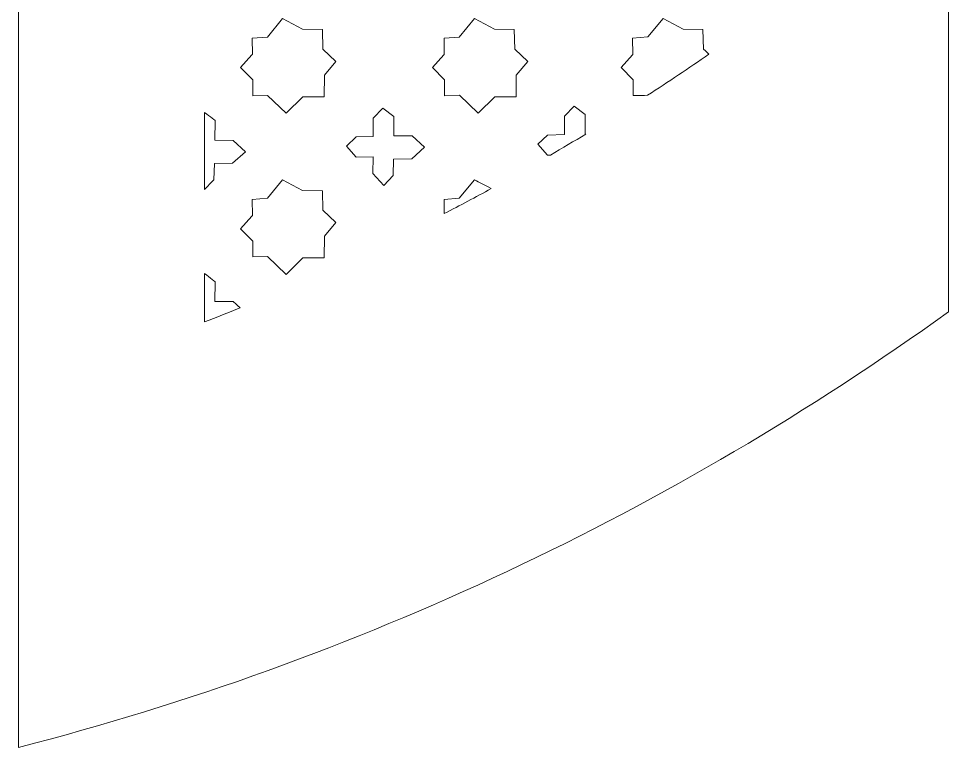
# Model space of a CAD drawing. Header units: millimetres. Extents: x -4097 to -2704, y 515 to 1715.
# Drawn here: x -3255.3 to -3055.3, y 534.1 to 690.9 of the extents above; entities that cross this region are included whole.
import ezdxf

# ---------------------------------------------------------------- set-up
doc = ezdxf.new("R2010")
doc.units = ezdxf.units.MM
doc.header["$MEASUREMENT"] = 0
doc.layers.add('Katman 1', color=7, linetype='Continuous')

msp = doc.modelspace()

# ---------------------------------------------------------------- linework, layer by layer
at = {"layer": 'Katman 1', "color": 250, "lineweight": 20}
for points in [[(-3255.2674, 534.0834), (-3255.2674, 534.0834), (-3255.2674, 1696.2782), (-3255.2674, 1696.2782)], [(-3055.2674, 1602.5761), (-3055.2674, 1602.5761), (-3055.2674, 627.7855), (-3055.2674, 627.7855)], [(-3106.7906, 683.2241), (-3111.137, 680.2151), (-3115.5312, 677.27), (-3119.9715, 674.3901)], [(-3215.267, 670.706), (-3215.267, 666.867), (-3215.267, 661.1995), (-3215.267, 654.0959)], [(-3133.2529, 666.0551), (-3135.7799, 664.5214), (-3138.3209, 663.0083), (-3140.8756, 661.5162)], [(-3153.6057, 654.3174), (-3156.9531, 652.4857), (-3160.3226, 650.6892), (-3163.7137, 648.9288)], [(-3215.267, 636.029), (-3215.267, 633.3836), (-3215.267, 629.8701), (-3215.267, 625.6167)], [(-3207.6215, 628.6557), (-3210.1601, 627.6234), (-3212.7087, 626.6103), (-3215.267, 625.6167)], [(-3055.2674, 627.7855), (-3114.7157, 585.0201), (-3182.3061, 552.8623), (-3255.2674, 534.0834)]]:
    msp.add_open_spline(points, degree=3, dxfattribs=at)
for points, knots in [([(-3201.7243, 674.3754), (-3201.7243, 674.3754), (-3204.9032, 674.2902), (-3204.9032, 674.2902), (-3204.9032, 674.2902), (-3204.9032, 677.6987), (-3204.9032, 677.6987), (-3204.9032, 677.6987), (-3207.521, 680.3404), (-3207.521, 680.3404), (-3207.521, 680.3404), (-3205.0902, 683.0673), (-3205.0902, 683.0673), (-3205.0902, 683.0673), (-3204.9843, 683.1742), (-3204.9843, 683.1742), (-3204.9843, 683.1742), (-3205.0264, 686.646), (-3205.0264, 686.646), (-3205.0264, 686.646), (-3201.7521, 686.9113), (-3201.7521, 686.9113), (-3201.7521, 686.9113), (-3198.4692, 690.8755), (-3198.4692, 690.8755), (-3198.4692, 690.8755), (-3194.1681, 688.6139), (-3194.1681, 688.6139), (-3194.1681, 688.6139), (-3189.9223, 688.5384), (-3189.9223, 688.5384), (-3189.9223, 688.5384), (-3189.8119, 684.3169), (-3189.8119, 684.3169), (-3189.8119, 684.3169), (-3186.9997, 681.6783), (-3186.9997, 681.6783), (-3186.9997, 681.6783), (-3189.4812, 678.7384), (-3189.4812, 678.7384), (-3189.4812, 678.7384), (-3189.5363, 674.0644), (-3189.5363, 674.0644), (-3189.5363, 674.0644), (-3194.1131, 674.0644), (-3194.1131, 674.0644), (-3194.1131, 674.0644), (-3197.6972, 670.5213), (-3197.6972, 670.5213), (-3197.6972, 670.5213), (-3201.7243, 674.3754), (-3201.7243, 674.3754)], [0, 0, 0, 0, 0.05882353, 0.05882353, 0.05882353, 0.11764706, 0.11764706, 0.11764706, 0.17647059, 0.17647059, 0.17647059, 0.23529412, 0.23529412, 0.23529412, 0.29411765, 0.29411765, 0.29411765, 0.35294118, 0.35294118, 0.35294118, 0.41176471, 0.41176471, 0.41176471, 0.47058824, 0.47058824, 0.47058824, 0.52941176, 0.52941176, 0.52941176, 0.58823529, 0.58823529, 0.58823529, 0.64705882, 0.64705882, 0.64705882, 0.70588235, 0.70588235, 0.70588235, 0.76470588, 0.76470588, 0.76470588, 0.82352941, 0.82352941, 0.82352941, 0.88235294, 0.88235294, 0.88235294, 0.94117647, 0.94117647, 0.94117647, 1, 1, 1, 1]), ([(-3160.4484, 674.3807), (-3160.4484, 674.3807), (-3163.6273, 674.2955), (-3163.6273, 674.2955), (-3163.6273, 674.2955), (-3163.6273, 677.7041), (-3163.6273, 677.7041), (-3163.6273, 677.7041), (-3166.2451, 680.3457), (-3166.2451, 680.3457), (-3166.2451, 680.3457), (-3163.8142, 683.0725), (-3163.8142, 683.0725), (-3163.8142, 683.0725), (-3163.7085, 683.1794), (-3163.7085, 683.1794), (-3163.7085, 683.1794), (-3163.7503, 686.6514), (-3163.7503, 686.6514), (-3163.7503, 686.6514), (-3160.4763, 686.9167), (-3160.4763, 686.9167), (-3160.4763, 686.9167), (-3157.1932, 690.8808), (-3157.1932, 690.8808), (-3157.1932, 690.8808), (-3152.8922, 688.6193), (-3152.8922, 688.6193), (-3152.8922, 688.6193), (-3148.6464, 688.5438), (-3148.6464, 688.5438), (-3148.6464, 688.5438), (-3148.536, 684.3221), (-3148.536, 684.3221), (-3148.536, 684.3221), (-3145.7238, 681.6837), (-3145.7238, 681.6837), (-3145.7238, 681.6837), (-3148.2052, 678.7437), (-3148.2052, 678.7437), (-3148.2052, 678.7437), (-3148.2603, 674.0697), (-3148.2603, 674.0697), (-3148.2603, 674.0697), (-3152.8371, 674.0697), (-3152.8371, 674.0697), (-3152.8371, 674.0697), (-3156.4214, 670.5266), (-3156.4214, 670.5266), (-3156.4214, 670.5266), (-3160.4484, 674.3807), (-3160.4484, 674.3807)], [0, 0, 0, 0, 0.05882353, 0.05882353, 0.05882353, 0.11764706, 0.11764706, 0.11764706, 0.17647059, 0.17647059, 0.17647059, 0.23529412, 0.23529412, 0.23529412, 0.29411765, 0.29411765, 0.29411765, 0.35294118, 0.35294118, 0.35294118, 0.41176471, 0.41176471, 0.41176471, 0.47058824, 0.47058824, 0.47058824, 0.52941176, 0.52941176, 0.52941176, 0.58823529, 0.58823529, 0.58823529, 0.64705882, 0.64705882, 0.64705882, 0.70588235, 0.70588235, 0.70588235, 0.76470588, 0.76470588, 0.76470588, 0.82352941, 0.82352941, 0.82352941, 0.88235294, 0.88235294, 0.88235294, 0.94117647, 0.94117647, 0.94117647, 1, 1, 1, 1]), ([(-3119.9715, 674.3901), (-3120.4788, 674.3765), (-3123.0646, 674.307), (-3123.0646, 674.307), (-3123.0646, 674.307), (-3123.0646, 677.7158), (-3123.0646, 677.7158), (-3123.0646, 677.7158), (-3125.6824, 680.3573), (-3125.6824, 680.3573), (-3125.6824, 680.3573), (-3123.2516, 683.0841), (-3123.2516, 683.0841), (-3123.2516, 683.0841), (-3123.1457, 683.1911), (-3123.1457, 683.1911), (-3123.1457, 683.1911), (-3123.1877, 686.663), (-3123.1877, 686.663), (-3123.1877, 686.663), (-3119.9137, 686.9283), (-3119.9137, 686.9283), (-3119.9137, 686.9283), (-3116.6307, 690.8924), (-3116.6307, 690.8924), (-3116.6307, 690.8924), (-3112.3295, 688.6308), (-3112.3295, 688.6308), (-3112.3295, 688.6308), (-3108.0836, 688.5555), (-3108.0836, 688.5555), (-3108.0836, 688.5555), (-3107.9734, 684.3338), (-3107.9734, 684.3338), (-3107.9734, 684.3338), (-3107.4118, 683.807), (-3106.7906, 683.2241)], [0, 0, 0, 0, 0.08333333, 0.08333333, 0.08333333, 0.16666667, 0.16666667, 0.16666667, 0.25, 0.25, 0.25, 0.33333333, 0.33333333, 0.33333333, 0.41666667, 0.41666667, 0.41666667, 0.5, 0.5, 0.5, 0.58333333, 0.58333333, 0.58333333, 0.66666667, 0.66666667, 0.66666667, 0.75, 0.75, 0.75, 0.83333333, 0.83333333, 0.83333333, 0.91666667, 0.91666667, 0.91666667, 1, 1, 1, 1]), ([(-3140.8756, 661.5162), (-3141.2504, 661.5071), (-3141.5051, 661.5009), (-3141.5051, 661.5009), (-3141.5051, 661.5009), (-3143.5465, 663.8782), (-3143.5465, 663.8782), (-3143.5465, 663.8782), (-3141.4725, 665.8375), (-3141.4725, 665.8375), (-3141.4725, 665.8375), (-3137.8222, 665.9462), (-3137.8222, 665.9462), (-3137.8222, 665.9462), (-3137.8222, 669.8647), (-3137.8222, 669.8647), (-3137.8222, 669.8647), (-3135.7481, 672.0417), (-3135.7481, 672.0417), (-3135.7481, 672.0417), (-3133.3918, 670.2706), (-3133.3918, 670.2706), (-3133.3918, 670.2706), (-3133.3918, 666.0551), (-3133.3918, 666.0551), (-3133.3918, 666.0551), (-3133.3417, 666.0551), (-3133.2529, 666.0551)], [0, 0, 0, 0, 0.11111111, 0.11111111, 0.11111111, 0.22222222, 0.22222222, 0.22222222, 0.33333333, 0.33333333, 0.33333333, 0.44444444, 0.44444444, 0.44444444, 0.55555556, 0.55555556, 0.55555556, 0.66666667, 0.66666667, 0.66666667, 0.77777778, 0.77777778, 0.77777778, 0.88888889, 0.88888889, 0.88888889, 1, 1, 1, 1]), ([(-3215.267, 670.706), (-3214.972, 670.478), (-3212.9715, 668.9313), (-3212.9715, 668.9313), (-3212.9715, 668.9313), (-3213.0293, 664.7162), (-3213.0293, 664.7162), (-3213.0293, 664.7162), (-3209.0822, 664.6628), (-3209.0822, 664.6628), (-3209.0822, 664.6628), (-3206.4273, 662.2451), (-3206.4273, 662.2451), (-3206.4273, 662.2451), (-3209.2312, 659.7663), (-3209.2312, 659.7663), (-3209.2312, 659.7663), (-3213.1316, 659.7101), (-3213.1316, 659.7101), (-3213.1316, 659.7101), (-3213.2624, 656.2285), (-3213.2624, 656.2285), (-3213.2624, 656.2285), (-3215.0764, 654.2988), (-3215.267, 654.0959)], [0, 0, 0, 0, 0.125, 0.125, 0.125, 0.25, 0.25, 0.25, 0.375, 0.375, 0.375, 0.5, 0.5, 0.5, 0.625, 0.625, 0.625, 0.75, 0.75, 0.75, 0.875, 0.875, 0.875, 1, 1, 1, 1]), ([(-3176.6703, 654.9654), (-3176.6703, 654.9654), (-3179.0761, 657.5777), (-3179.0761, 657.5777), (-3179.0761, 657.5777), (-3179.0138, 661.1671), (-3179.0138, 661.1671), (-3179.0138, 661.1671), (-3182.676, 661.0781), (-3182.676, 661.0781), (-3182.676, 661.0781), (-3184.7176, 663.4553), (-3184.7176, 663.4553), (-3184.7176, 663.4553), (-3182.6434, 665.4146), (-3182.6434, 665.4146), (-3182.6434, 665.4146), (-3178.9932, 665.5233), (-3178.9932, 665.5233), (-3178.9932, 665.5233), (-3178.9932, 669.4419), (-3178.9932, 669.4419), (-3178.9932, 669.4419), (-3176.9191, 671.6187), (-3176.9191, 671.6187), (-3176.9191, 671.6187), (-3174.5628, 669.8477), (-3174.5628, 669.8477), (-3174.5628, 669.8477), (-3174.5628, 665.6323), (-3174.5628, 665.6323), (-3174.5628, 665.6323), (-3170.6153, 665.6323), (-3170.6153, 665.6323), (-3170.6153, 665.6323), (-3167.9274, 663.2508), (-3167.9274, 663.2508), (-3167.9274, 663.2508), (-3170.697, 660.7341), (-3170.697, 660.7341), (-3170.697, 660.7341), (-3174.5962, 660.6253), (-3174.5962, 660.6253), (-3174.5962, 660.6253), (-3174.6792, 657.1424), (-3174.6792, 657.1424), (-3174.6792, 657.1424), (-3176.6703, 654.9654), (-3176.6703, 654.9654)], [0, 0, 0, 0, 0.0625, 0.0625, 0.0625, 0.125, 0.125, 0.125, 0.1875, 0.1875, 0.1875, 0.25, 0.25, 0.25, 0.3125, 0.3125, 0.3125, 0.375, 0.375, 0.375, 0.4375, 0.4375, 0.4375, 0.5, 0.5, 0.5, 0.5625, 0.5625, 0.5625, 0.625, 0.625, 0.625, 0.6875, 0.6875, 0.6875, 0.75, 0.75, 0.75, 0.8125, 0.8125, 0.8125, 0.875, 0.875, 0.875, 0.9375, 0.9375, 0.9375, 1, 1, 1, 1]), ([(-3201.7243, 639.6984), (-3201.7243, 639.6984), (-3204.9032, 639.6132), (-3204.9032, 639.6132), (-3204.9032, 639.6132), (-3204.9032, 643.0218), (-3204.9032, 643.0218), (-3204.9032, 643.0218), (-3207.521, 645.6634), (-3207.521, 645.6634), (-3207.521, 645.6634), (-3205.0902, 648.3902), (-3205.0902, 648.3902), (-3205.0902, 648.3902), (-3204.9843, 648.4971), (-3204.9843, 648.4971), (-3204.9843, 648.4971), (-3205.0264, 651.969), (-3205.0264, 651.969), (-3205.0264, 651.969), (-3201.7521, 652.2342), (-3201.7521, 652.2342), (-3201.7521, 652.2342), (-3198.4692, 656.1984), (-3198.4692, 656.1984), (-3198.4692, 656.1984), (-3194.1681, 653.9368), (-3194.1681, 653.9368), (-3194.1681, 653.9368), (-3189.9223, 653.8615), (-3189.9223, 653.8615), (-3189.9223, 653.8615), (-3189.8119, 649.64), (-3189.8119, 649.64), (-3189.8119, 649.64), (-3186.9997, 647.0013), (-3186.9997, 647.0013), (-3186.9997, 647.0013), (-3189.4812, 644.0613), (-3189.4812, 644.0613), (-3189.4812, 644.0613), (-3189.5363, 639.3875), (-3189.5363, 639.3875), (-3189.5363, 639.3875), (-3194.1131, 639.3875), (-3194.1131, 639.3875), (-3194.1131, 639.3875), (-3197.6972, 635.8444), (-3197.6972, 635.8444), (-3197.6972, 635.8444), (-3201.7243, 639.6984), (-3201.7243, 639.6984)], [0, 0, 0, 0, 0.05882353, 0.05882353, 0.05882353, 0.11764706, 0.11764706, 0.11764706, 0.17647059, 0.17647059, 0.17647059, 0.23529412, 0.23529412, 0.23529412, 0.29411765, 0.29411765, 0.29411765, 0.35294118, 0.35294118, 0.35294118, 0.41176471, 0.41176471, 0.41176471, 0.47058824, 0.47058824, 0.47058824, 0.52941176, 0.52941176, 0.52941176, 0.58823529, 0.58823529, 0.58823529, 0.64705882, 0.64705882, 0.64705882, 0.70588235, 0.70588235, 0.70588235, 0.76470588, 0.76470588, 0.76470588, 0.82352941, 0.82352941, 0.82352941, 0.88235294, 0.88235294, 0.88235294, 0.94117647, 0.94117647, 0.94117647, 1, 1, 1, 1]), ([(-3163.7136, 648.9288), (-3163.7247, 649.8563), (-3163.7503, 651.9743), (-3163.7503, 651.9743), (-3163.7503, 651.9743), (-3160.4763, 652.2396), (-3160.4763, 652.2396), (-3160.4763, 652.2396), (-3157.1932, 656.2038), (-3157.1932, 656.2038), (-3157.1932, 656.2038), (-3154.8281, 654.9602), (-3153.6057, 654.3174)], [0, 0, 0, 0, 0.25, 0.25, 0.25, 0.5, 0.5, 0.5, 0.75, 0.75, 0.75, 1, 1, 1, 1]), ([(-3215.267, 636.029), (-3214.972, 635.801), (-3212.9715, 634.2543), (-3212.9715, 634.2543), (-3212.9715, 634.2543), (-3213.0293, 630.0392), (-3213.0293, 630.0392), (-3213.0293, 630.0392), (-3209.0822, 629.9858), (-3209.0822, 629.9858), (-3209.0822, 629.9858), (-3208.3265, 629.2976), (-3207.6215, 628.6557)], [0, 0, 0, 0, 0.25, 0.25, 0.25, 0.5, 0.5, 0.5, 0.75, 0.75, 0.75, 1, 1, 1, 1])]:
    msp.add_open_spline(points, degree=3, knots=knots, dxfattribs=at)

doc.saveas('drawing.dxf')
